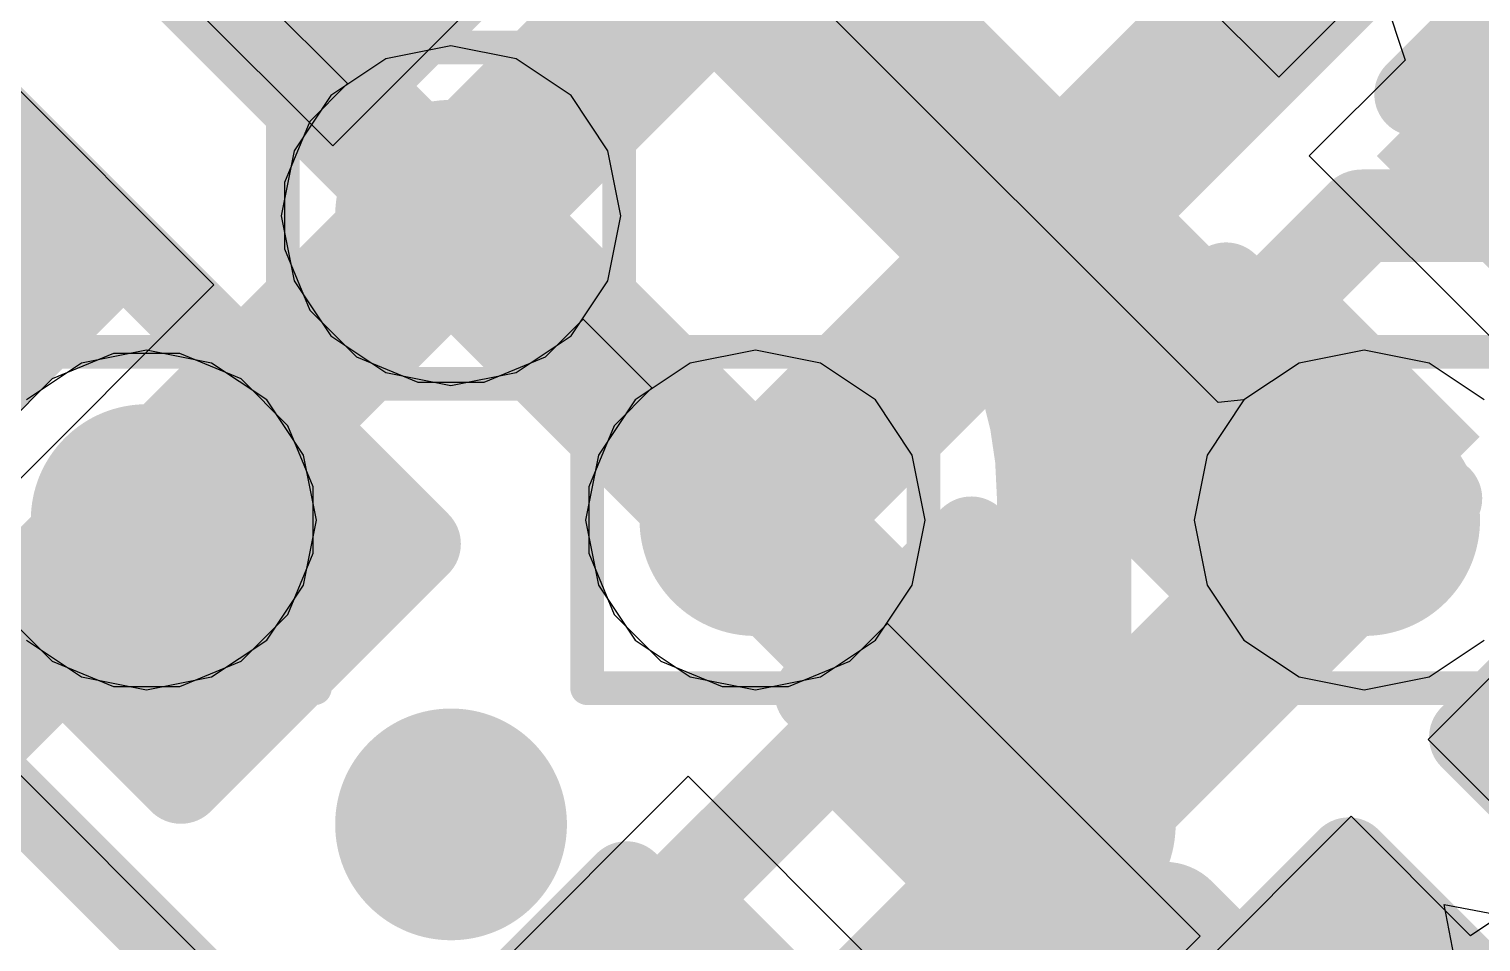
# Model space of a CAD drawing. Header units: inches. Extents: x -6 to 284, y -12 to 154.
# Drawn here: x 48.715 to 50.907, y 8.098 to 9.477 of the extents above; entities that cross this region are included whole.
import ezdxf

# ---------------------------------------------------------------- set-up
doc = ezdxf.new("R2010")
doc.units = ezdxf.units.IN
for name, color, linetype in [('Bottom Layer', 5, 'Continuous'), ('Bottom Overlay', 54, 'Continuous'), ('Bottom Paste', 16, 'Continuous'), ('Bottom Solder', 6, 'Continuous'), ('Drill Drawing', 1, 'Continuous'), ('GND-1', 16, 'Continuous'), ('GND-2', 90, 'Continuous'), ('GND-3', 216, 'Continuous'), ('GND-4', 54, 'Continuous'), ('PWR-1', 156, 'Continuous'), ('PWR-2', 130, 'Continuous'), ('Signal L1', 76, 'Continuous'), ('Signal L2', 6, 'Continuous'), ('Top Layer', 1, 'Continuous'), ('Top Paste', 8, 'Continuous'), ('Top Solder', 216, 'Continuous'), ('Via Holes', 16, 'Continuous')]:
    doc.layers.add(name, color=color, linetype=linetype)

# ---------------------------------------------------------------- blocks, each defined once
blk = doc.blocks.new('BGA_565_15_5_14_4__132')
at = {"layer": 'Top Layer'}
h = blk.add_hatch(color=1, dxfattribs=at)
edge = h.paths.add_edge_path()
edge.add_arc((2.275, -2.925), 0.125, 0, 360)
h = blk.add_hatch(color=1, dxfattribs=at)
edge = h.paths.add_edge_path()
edge.add_arc((2.925, -2.925), 0.125, 0, 360)
h = blk.add_hatch(color=1, dxfattribs=at)
edge = h.paths.add_edge_path()
edge.add_arc((2.275, -3.575), 0.125, 0, 360)
h = blk.add_hatch(color=1, dxfattribs=at)
edge = h.paths.add_edge_path()
edge.add_arc((2.925, -3.575), 0.125, 0, 360)
h = blk.add_hatch(color=1, dxfattribs=at)
edge = h.paths.add_edge_path()
edge.add_arc((3.575, -3.575), 0.125, 0, 360)
h = blk.add_hatch(color=1, dxfattribs=at)
edge = h.paths.add_edge_path()
edge.add_arc((2.925, -4.225), 0.125, 0, 360)
h = blk.add_hatch(color=1, dxfattribs=at)
edge = h.paths.add_edge_path()
edge.add_arc((3.575, -4.225), 0.125, 0, 360)
at = {"layer": 'Top Paste'}
h = blk.add_hatch(color=8, dxfattribs=at)
edge = h.paths.add_edge_path()
edge.add_arc((2.275, -2.925), 0.125, 0, 360)
h = blk.add_hatch(color=8, dxfattribs=at)
edge = h.paths.add_edge_path()
edge.add_arc((2.925, -2.925), 0.125, 0, 360)
h = blk.add_hatch(color=8, dxfattribs=at)
edge = h.paths.add_edge_path()
edge.add_arc((2.275, -3.575), 0.125, 0, 360)
h = blk.add_hatch(color=8, dxfattribs=at)
edge = h.paths.add_edge_path()
edge.add_arc((2.925, -3.575), 0.125, 0, 360)
h = blk.add_hatch(color=8, dxfattribs=at)
edge = h.paths.add_edge_path()
edge.add_arc((3.575, -3.575), 0.125, 0, 360)
h = blk.add_hatch(color=8, dxfattribs=at)
edge = h.paths.add_edge_path()
edge.add_arc((2.925, -4.225), 0.125, 0, 360)
h = blk.add_hatch(color=8, dxfattribs=at)
edge = h.paths.add_edge_path()
edge.add_arc((3.575, -4.225), 0.125, 0, 360)
at = {"layer": 'Top Solder'}
h = blk.add_hatch(color=216, dxfattribs=at)
edge = h.paths.add_edge_path()
edge.add_arc((2.275, -2.925), 0.175, 0, 360)
h = blk.add_hatch(color=216, dxfattribs=at)
edge = h.paths.add_edge_path()
edge.add_arc((2.925, -2.925), 0.175, 0, 360)
h = blk.add_hatch(color=216, dxfattribs=at)
edge = h.paths.add_edge_path()
edge.add_arc((2.275, -3.575), 0.175, 0, 360)
h = blk.add_hatch(color=216, dxfattribs=at)
edge = h.paths.add_edge_path()
edge.add_arc((2.925, -3.575), 0.175, 0, 360)
h = blk.add_hatch(color=216, dxfattribs=at)
edge = h.paths.add_edge_path()
edge.add_arc((3.575, -3.575), 0.175, 0, 360)
h = blk.add_hatch(color=216, dxfattribs=at)
edge = h.paths.add_edge_path()
edge.add_arc((2.925, -4.225), 0.175, 0, 360)
h = blk.add_hatch(color=216, dxfattribs=at)
edge = h.paths.add_edge_path()
edge.add_arc((3.575, -4.225), 0.175, 0, 360)
blk = doc.blocks.new('R___0201_B_179')
at = {"layer": 'Bottom Layer'}
for points in [[(-0.41, 0.185), (-0.14, 0.185), (-0.14, -0.185), (-0.41, -0.185)], [(0.14, 0.185), (0.41, 0.185), (0.41, -0.185), (0.14, -0.185)]]:
    blk.add_hatch(color=5, dxfattribs=at).paths.add_polyline_path(points)
at = {"layer": 'Bottom Paste'}
for points in [[(-0.41, 0.185), (-0.14, 0.185), (-0.14, -0.185), (-0.41, -0.185)], [(0.14, 0.185), (0.41, 0.185), (0.41, -0.185), (0.14, -0.185)]]:
    blk.add_hatch(color=16, dxfattribs=at).paths.add_polyline_path(points)
at = {"layer": 'Bottom Solder'}
for points in [[(-0.465, 0.24), (-0.085, 0.24), (-0.085, -0.24), (-0.465, -0.24)], [(0.085, 0.24), (0.465, 0.24), (0.465, -0.24), (0.085, -0.24)]]:
    blk.add_hatch(color=6, dxfattribs=at).paths.add_polyline_path(points)
at = {"layer": 'Bottom Overlay'}
for points in [[(-0.4826, -0.254, 0.127, 0.127, 0), (-0.4826, 0.254, 0.127, 0.127, 0)], [(-0.4826, 0.254, 0.127, 0.127, 0), (0.4826, 0.254, 0.127, 0.127, 0)], [(0.4826, -0.254, 0.127, 0.127, 0), (0.4826, 0.254, 0.127, 0.127, 0)], [(-0.4826, -0.254, 0.127, 0.127, 0), (0.4826, -0.254, 0.127, 0.127, 0)]]:
    blk.add_lwpolyline(points, format="xyseb", dxfattribs=at)
for points in [[(-0.5143, 0.254, 0.0635, 0.0635, 1), (-0.4508, 0.254, 0.0635, 0.0635, 1)], [(-0.5143, 0.254, 0.0635, 0.0635, 1), (-0.4508, 0.254, 0.0635, 0.0635, 1)], [(0.4508, 0.254, 0.0635, 0.0635, 1), (0.5143, 0.254, 0.0635, 0.0635, 1)], [(0.4508, 0.254, 0.0635, 0.0635, 1), (0.5143, 0.254, 0.0635, 0.0635, 1)], [(-0.5143, -0.254, 0.0635, 0.0635, 1), (-0.4508, -0.254, 0.0635, 0.0635, 1)], [(-0.5143, -0.254, 0.0635, 0.0635, 1), (-0.4508, -0.254, 0.0635, 0.0635, 1)], [(0.4508, -0.254, 0.0635, 0.0635, 1), (0.5143, -0.254, 0.0635, 0.0635, 1)], [(0.4508, -0.254, 0.0635, 0.0635, 1), (0.5143, -0.254, 0.0635, 0.0635, 1)]]:
    blk.add_lwpolyline(points, format="xyseb", close=True, dxfattribs=at)
blk = doc.blocks.new('CAP_0201_B_341')
at = {"layer": 'Bottom Layer'}
for points in [[(-0.45, 0.15), (-0.15, 0.15), (-0.15, -0.15), (-0.45, -0.15)], [(0.15, 0.15), (0.45, 0.15), (0.45, -0.15), (0.15, -0.15)]]:
    blk.add_hatch(color=5, dxfattribs=at).paths.add_polyline_path(points)
at = {"layer": 'Bottom Paste'}
for points in [[(-0.45, 0.15), (-0.15, 0.15), (-0.15, -0.15), (-0.45, -0.15)], [(0.15, 0.15), (0.45, 0.15), (0.45, -0.15), (0.15, -0.15)]]:
    blk.add_hatch(color=16, dxfattribs=at).paths.add_polyline_path(points)
at = {"layer": 'Bottom Solder'}
for points in [[(-0.505, 0.205), (-0.095, 0.205), (-0.095, -0.205), (-0.505, -0.205)], [(0.095, 0.205), (0.505, 0.205), (0.505, -0.205), (0.095, -0.205)]]:
    blk.add_hatch(color=6, dxfattribs=at).paths.add_polyline_path(points)
at = {"layer": 'Bottom Overlay'}
for points in [[(-0.2032, 0.2286, 0.127, 0.127, 0), (-0.5334, 0.2286, 0.127, 0.127, 0)], [(-0.5334, 0.2286, 0.127, 0.127, 0), (-0.5334, -0.2286, 0.127, 0.127, 0)], [(0.5334, 0.2286, 0.127, 0.127, 0), (0.2032, 0.2286, 0.127, 0.127, 0)], [(0.5334, 0.2286, 0.127, 0.127, 0), (0.5334, -0.2286, 0.127, 0.127, 0)], [(-0.2032, -0.2286, 0.127, 0.127, 0), (-0.5334, -0.2286, 0.127, 0.127, 0)], [(0.5334, -0.2286, 0.127, 0.127, 0), (0.2032, -0.2286, 0.127, 0.127, 0)]]:
    blk.add_lwpolyline(points, format="xyseb", dxfattribs=at)
for points in [[(-0.5651, 0.2286, 0.0635, 0.0635, 1), (-0.5016, 0.2286, 0.0635, 0.0635, 1)], [(-0.5651, 0.2286, 0.0635, 0.0635, 1), (-0.5016, 0.2286, 0.0635, 0.0635, 1)], [(-0.2349, 0.2286, 0.0635, 0.0635, 1), (-0.1714, 0.2286, 0.0635, 0.0635, 1)], [(0.1714, 0.2286, 0.0635, 0.0635, 1), (0.2349, 0.2286, 0.0635, 0.0635, 1)], [(0.5016, 0.2286, 0.0635, 0.0635, 1), (0.5651, 0.2286, 0.0635, 0.0635, 1)], [(0.5016, 0.2286, 0.0635, 0.0635, 1), (0.5651, 0.2286, 0.0635, 0.0635, 1)], [(-0.5651, -0.2286, 0.0635, 0.0635, 1), (-0.5016, -0.2286, 0.0635, 0.0635, 1)], [(-0.5651, -0.2286, 0.0635, 0.0635, 1), (-0.5016, -0.2286, 0.0635, 0.0635, 1)], [(-0.2349, -0.2286, 0.0635, 0.0635, 1), (-0.1714, -0.2286, 0.0635, 0.0635, 1)], [(0.1714, -0.2286, 0.0635, 0.0635, 1), (0.2349, -0.2286, 0.0635, 0.0635, 1)], [(0.5016, -0.2286, 0.0635, 0.0635, 1), (0.5651, -0.2286, 0.0635, 0.0635, 1)], [(0.5016, -0.2286, 0.0635, 0.0635, 1), (0.5651, -0.2286, 0.0635, 0.0635, 1)]]:
    blk.add_lwpolyline(points, format="xyseb", close=True, dxfattribs=at)
blk = doc.blocks.new('CAP_0201_B_351')
at = {"layer": 'Bottom Layer'}
for points in [[(-0.45, 0.15), (-0.15, 0.15), (-0.15, -0.15), (-0.45, -0.15)], [(0.15, 0.15), (0.45, 0.15), (0.45, -0.15), (0.15, -0.15)]]:
    blk.add_hatch(color=5, dxfattribs=at).paths.add_polyline_path(points)
at = {"layer": 'Bottom Paste'}
for points in [[(-0.45, 0.15), (-0.15, 0.15), (-0.15, -0.15), (-0.45, -0.15)], [(0.15, 0.15), (0.45, 0.15), (0.45, -0.15), (0.15, -0.15)]]:
    blk.add_hatch(color=16, dxfattribs=at).paths.add_polyline_path(points)
at = {"layer": 'Bottom Solder'}
for points in [[(-0.505, 0.205), (-0.095, 0.205), (-0.095, -0.205), (-0.505, -0.205)], [(0.095, 0.205), (0.505, 0.205), (0.505, -0.205), (0.095, -0.205)]]:
    blk.add_hatch(color=6, dxfattribs=at).paths.add_polyline_path(points)
at = {"layer": 'Bottom Overlay'}
for points in [[(-0.5334, 0.2286, 0.127, 0.127, 0), (-0.2032, 0.2286, 0.127, 0.127, 0)], [(-0.5334, 0.2286, 0.127, 0.127, 0), (-0.5334, -0.2286, 0.127, 0.127, 0)], [(0.2032, 0.2286, 0.127, 0.127, 0), (0.5334, 0.2286, 0.127, 0.127, 0)], [(0.5334, 0.2286, 0.127, 0.127, 0), (0.5334, -0.2286, 0.127, 0.127, 0)], [(-0.5334, -0.2286, 0.127, 0.127, 0), (-0.2032, -0.2286, 0.127, 0.127, 0)], [(0.2032, -0.2286, 0.127, 0.127, 0), (0.5334, -0.2286, 0.127, 0.127, 0)]]:
    blk.add_lwpolyline(points, format="xyseb", dxfattribs=at)
for points in [[(-0.5651, 0.2286, 0.0635, 0.0635, 1), (-0.5016, 0.2286, 0.0635, 0.0635, 1)], [(-0.5651, 0.2286, 0.0635, 0.0635, 1), (-0.5016, 0.2286, 0.0635, 0.0635, 1)], [(-0.2349, 0.2286, 0.0635, 0.0635, 1), (-0.1714, 0.2286, 0.0635, 0.0635, 1)], [(0.1714, 0.2286, 0.0635, 0.0635, 1), (0.2349, 0.2286, 0.0635, 0.0635, 1)], [(0.5016, 0.2286, 0.0635, 0.0635, 1), (0.5651, 0.2286, 0.0635, 0.0635, 1)], [(0.5016, 0.2286, 0.0635, 0.0635, 1), (0.5651, 0.2286, 0.0635, 0.0635, 1)], [(-0.5651, -0.2286, 0.0635, 0.0635, 1), (-0.5016, -0.2286, 0.0635, 0.0635, 1)], [(-0.5651, -0.2286, 0.0635, 0.0635, 1), (-0.5016, -0.2286, 0.0635, 0.0635, 1)], [(-0.2349, -0.2286, 0.0635, 0.0635, 1), (-0.1714, -0.2286, 0.0635, 0.0635, 1)], [(0.1714, -0.2286, 0.0635, 0.0635, 1), (0.2349, -0.2286, 0.0635, 0.0635, 1)], [(0.5016, -0.2286, 0.0635, 0.0635, 1), (0.5651, -0.2286, 0.0635, 0.0635, 1)], [(0.5016, -0.2286, 0.0635, 0.0635, 1), (0.5651, -0.2286, 0.0635, 0.0635, 1)]]:
    blk.add_lwpolyline(points, format="xyseb", close=True, dxfattribs=at)
blk = doc.blocks.new('CAP_0201_B_360')
at = {"layer": 'Bottom Layer'}
for points in [[(-0.45, 0.15), (-0.15, 0.15), (-0.15, -0.15), (-0.45, -0.15)], [(0.15, 0.15), (0.45, 0.15), (0.45, -0.15), (0.15, -0.15)]]:
    blk.add_hatch(color=5, dxfattribs=at).paths.add_polyline_path(points)
at = {"layer": 'Bottom Paste'}
for points in [[(-0.45, 0.15), (-0.15, 0.15), (-0.15, -0.15), (-0.45, -0.15)], [(0.15, 0.15), (0.45, 0.15), (0.45, -0.15), (0.15, -0.15)]]:
    blk.add_hatch(color=16, dxfattribs=at).paths.add_polyline_path(points)
at = {"layer": 'Bottom Solder'}
for points in [[(-0.505, 0.205), (-0.095, 0.205), (-0.095, -0.205), (-0.505, -0.205)], [(0.095, 0.205), (0.505, 0.205), (0.505, -0.205), (0.095, -0.205)]]:
    blk.add_hatch(color=6, dxfattribs=at).paths.add_polyline_path(points)
at = {"layer": 'Bottom Overlay'}
for points in [[(-0.5334, 0.2286, 0.127, 0.127, 0), (-0.2032, 0.2286, 0.127, 0.127, 0)], [(-0.5334, -0.2286, 0.127, 0.127, 0), (-0.5334, 0.2286, 0.127, 0.127, 0)], [(0.2032, 0.2286, 0.127, 0.127, 0), (0.5334, 0.2286, 0.127, 0.127, 0)], [(0.5334, -0.2286, 0.127, 0.127, 0), (0.5334, 0.2286, 0.127, 0.127, 0)], [(-0.5334, -0.2286, 0.127, 0.127, 0), (-0.2032, -0.2286, 0.127, 0.127, 0)], [(0.2032, -0.2286, 0.127, 0.127, 0), (0.5334, -0.2286, 0.127, 0.127, 0)]]:
    blk.add_lwpolyline(points, format="xyseb", dxfattribs=at)
for points in [[(-0.5651, 0.2286, 0.0635, 0.0635, 1), (-0.5016, 0.2286, 0.0635, 0.0635, 1)], [(-0.5651, 0.2286, 0.0635, 0.0635, 1), (-0.5016, 0.2286, 0.0635, 0.0635, 1)], [(-0.2349, 0.2286, 0.0635, 0.0635, 1), (-0.1714, 0.2286, 0.0635, 0.0635, 1)], [(0.1714, 0.2286, 0.0635, 0.0635, 1), (0.2349, 0.2286, 0.0635, 0.0635, 1)], [(0.5016, 0.2286, 0.0635, 0.0635, 1), (0.5651, 0.2286, 0.0635, 0.0635, 1)], [(0.5016, 0.2286, 0.0635, 0.0635, 1), (0.5651, 0.2286, 0.0635, 0.0635, 1)], [(-0.5651, -0.2286, 0.0635, 0.0635, 1), (-0.5016, -0.2286, 0.0635, 0.0635, 1)], [(-0.5651, -0.2286, 0.0635, 0.0635, 1), (-0.5016, -0.2286, 0.0635, 0.0635, 1)], [(-0.2349, -0.2286, 0.0635, 0.0635, 1), (-0.1714, -0.2286, 0.0635, 0.0635, 1)], [(0.1714, -0.2286, 0.0635, 0.0635, 1), (0.2349, -0.2286, 0.0635, 0.0635, 1)], [(0.5016, -0.2286, 0.0635, 0.0635, 1), (0.5651, -0.2286, 0.0635, 0.0635, 1)], [(0.5016, -0.2286, 0.0635, 0.0635, 1), (0.5651, -0.2286, 0.0635, 0.0635, 1)]]:
    blk.add_lwpolyline(points, format="xyseb", close=True, dxfattribs=at)
blk = doc.blocks.new('CAP_0201_B_386')
at = {"layer": 'Bottom Layer'}
for points in [[(-0.45, 0.15), (-0.15, 0.15), (-0.15, -0.15), (-0.45, -0.15)], [(0.15, 0.15), (0.45, 0.15), (0.45, -0.15), (0.15, -0.15)]]:
    blk.add_hatch(color=5, dxfattribs=at).paths.add_polyline_path(points)
at = {"layer": 'Bottom Paste'}
for points in [[(-0.45, 0.15), (-0.15, 0.15), (-0.15, -0.15), (-0.45, -0.15)], [(0.15, 0.15), (0.45, 0.15), (0.45, -0.15), (0.15, -0.15)]]:
    blk.add_hatch(color=16, dxfattribs=at).paths.add_polyline_path(points)
at = {"layer": 'Bottom Solder'}
for points in [[(-0.505, 0.205), (-0.095, 0.205), (-0.095, -0.205), (-0.505, -0.205)], [(0.095, 0.205), (0.505, 0.205), (0.505, -0.205), (0.095, -0.205)]]:
    blk.add_hatch(color=6, dxfattribs=at).paths.add_polyline_path(points)
at = {"layer": 'Bottom Overlay'}
for points in [[(-0.2032, 0.2286, 0.127, 0.127, 0), (-0.5334, 0.2286, 0.127, 0.127, 0)], [(-0.5334, 0.2286, 0.127, 0.127, 0), (-0.5334, -0.2286, 0.127, 0.127, 0)], [(0.5334, 0.2286, 0.127, 0.127, 0), (0.2032, 0.2286, 0.127, 0.127, 0)], [(0.5334, 0.2286, 0.127, 0.127, 0), (0.5334, -0.2286, 0.127, 0.127, 0)], [(-0.2032, -0.2286, 0.127, 0.127, 0), (-0.5334, -0.2286, 0.127, 0.127, 0)], [(0.5334, -0.2286, 0.127, 0.127, 0), (0.2032, -0.2286, 0.127, 0.127, 0)]]:
    blk.add_lwpolyline(points, format="xyseb", dxfattribs=at)
for points in [[(-0.5651, 0.2286, 0.0635, 0.0635, 1), (-0.5016, 0.2286, 0.0635, 0.0635, 1)], [(-0.5651, 0.2286, 0.0635, 0.0635, 1), (-0.5016, 0.2286, 0.0635, 0.0635, 1)], [(-0.2349, 0.2286, 0.0635, 0.0635, 1), (-0.1714, 0.2286, 0.0635, 0.0635, 1)], [(0.1714, 0.2286, 0.0635, 0.0635, 1), (0.2349, 0.2286, 0.0635, 0.0635, 1)], [(0.5016, 0.2286, 0.0635, 0.0635, 1), (0.5651, 0.2286, 0.0635, 0.0635, 1)], [(0.5016, 0.2286, 0.0635, 0.0635, 1), (0.5651, 0.2286, 0.0635, 0.0635, 1)], [(-0.5651, -0.2286, 0.0635, 0.0635, 1), (-0.5016, -0.2286, 0.0635, 0.0635, 1)], [(-0.5651, -0.2286, 0.0635, 0.0635, 1), (-0.5016, -0.2286, 0.0635, 0.0635, 1)], [(-0.2349, -0.2286, 0.0635, 0.0635, 1), (-0.1714, -0.2286, 0.0635, 0.0635, 1)], [(0.1714, -0.2286, 0.0635, 0.0635, 1), (0.2349, -0.2286, 0.0635, 0.0635, 1)], [(0.5016, -0.2286, 0.0635, 0.0635, 1), (0.5651, -0.2286, 0.0635, 0.0635, 1)], [(0.5016, -0.2286, 0.0635, 0.0635, 1), (0.5651, -0.2286, 0.0635, 0.0635, 1)]]:
    blk.add_lwpolyline(points, format="xyseb", close=True, dxfattribs=at)
blk = doc.blocks.new('C___0402_B_390')
at = {"layer": 'Bottom Solder'}
blk.add_hatch(color=6, dxfattribs=at).paths.add_polyline_path([(-0.1813, 0.3775), (-0.1813, -0.3775), (-0.7585, -0.3775), (-0.7585, 0.3775)])
at = {"layer": 'Bottom Overlay'}
for points in [[(-0.7874, 0.4064, 0.127, 0.127, 0), (-0.7874, -0.4064, 0.127, 0.127, 0)], [(-0.2794, 0.4064, 0.127, 0.127, 0), (-0.7874, 0.4064, 0.127, 0.127, 0)]]:
    blk.add_lwpolyline(points, format="xyseb", dxfattribs=at)
blk.add_lwpolyline([(-0.8191, 0.4064, 0.0635, 0.0635, 1), (-0.7556, 0.4064, 0.0635, 0.0635, 1)], format="xyseb", close=True, dxfattribs=at)
blk.add_lwpolyline([(-0.8191, 0.4064, 0.0635, 0.0635, 1), (-0.7556, 0.4064, 0.0635, 0.0635, 1)], format="xyseb", close=True, dxfattribs=at)
blk = doc.blocks.new('CAP_0201_B_391')
at = {"layer": 'Bottom Layer'}
for points in [[(-0.45, 0.15), (-0.15, 0.15), (-0.15, -0.15), (-0.45, -0.15)], [(0.15, 0.15), (0.45, 0.15), (0.45, -0.15), (0.15, -0.15)]]:
    blk.add_hatch(color=5, dxfattribs=at).paths.add_polyline_path(points)
at = {"layer": 'Bottom Paste'}
for points in [[(-0.45, 0.15), (-0.15, 0.15), (-0.15, -0.15), (-0.45, -0.15)], [(0.15, 0.15), (0.45, 0.15), (0.45, -0.15), (0.15, -0.15)]]:
    blk.add_hatch(color=16, dxfattribs=at).paths.add_polyline_path(points)
at = {"layer": 'Bottom Solder'}
for points in [[(-0.505, 0.205), (-0.095, 0.205), (-0.095, -0.205), (-0.505, -0.205)], [(0.095, 0.205), (0.505, 0.205), (0.505, -0.205), (0.095, -0.205)]]:
    blk.add_hatch(color=6, dxfattribs=at).paths.add_polyline_path(points)
at = {"layer": 'Bottom Overlay'}
for points in [[(-0.2032, 0.2286, 0.127, 0.127, 0), (-0.5334, 0.2286, 0.127, 0.127, 0)], [(-0.5334, -0.2286, 0.127, 0.127, 0), (-0.5334, 0.2286, 0.127, 0.127, 0)], [(0.5334, 0.2286, 0.127, 0.127, 0), (0.2032, 0.2286, 0.127, 0.127, 0)], [(0.5334, -0.2286, 0.127, 0.127, 0), (0.5334, 0.2286, 0.127, 0.127, 0)], [(-0.2032, -0.2286, 0.127, 0.127, 0), (-0.5334, -0.2286, 0.127, 0.127, 0)], [(0.5334, -0.2286, 0.127, 0.127, 0), (0.2032, -0.2286, 0.127, 0.127, 0)]]:
    blk.add_lwpolyline(points, format="xyseb", dxfattribs=at)
for points in [[(-0.5651, 0.2286, 0.0635, 0.0635, 1), (-0.5016, 0.2286, 0.0635, 0.0635, 1)], [(-0.5651, 0.2286, 0.0635, 0.0635, 1), (-0.5016, 0.2286, 0.0635, 0.0635, 1)], [(-0.2349, 0.2286, 0.0635, 0.0635, 1), (-0.1714, 0.2286, 0.0635, 0.0635, 1)], [(0.1714, 0.2286, 0.0635, 0.0635, 1), (0.2349, 0.2286, 0.0635, 0.0635, 1)], [(0.5016, 0.2286, 0.0635, 0.0635, 1), (0.5651, 0.2286, 0.0635, 0.0635, 1)], [(0.5016, 0.2286, 0.0635, 0.0635, 1), (0.5651, 0.2286, 0.0635, 0.0635, 1)], [(-0.5651, -0.2286, 0.0635, 0.0635, 1), (-0.5016, -0.2286, 0.0635, 0.0635, 1)], [(-0.5651, -0.2286, 0.0635, 0.0635, 1), (-0.5016, -0.2286, 0.0635, 0.0635, 1)], [(-0.2349, -0.2286, 0.0635, 0.0635, 1), (-0.1714, -0.2286, 0.0635, 0.0635, 1)], [(0.1714, -0.2286, 0.0635, 0.0635, 1), (0.2349, -0.2286, 0.0635, 0.0635, 1)], [(0.5016, -0.2286, 0.0635, 0.0635, 1), (0.5651, -0.2286, 0.0635, 0.0635, 1)], [(0.5016, -0.2286, 0.0635, 0.0635, 1), (0.5651, -0.2286, 0.0635, 0.0635, 1)]]:
    blk.add_lwpolyline(points, format="xyseb", close=True, dxfattribs=at)

msp = doc.modelspace()

# ---------------------------------------------------------------- hatches: boundary and pattern name
at = {"layer": 'Bottom Layer'}
h = msp.add_hatch(color=5, dxfattribs=at)
edge = h.paths.add_edge_path()
edge.add_arc((49.352, 9.1952), 0.15, 0, 360)
h = msp.add_hatch(color=5, dxfattribs=at)
edge = h.paths.add_edge_path()
edge.add_arc((48.8924, 8.7356), 0.15, 0, 360)
h = msp.add_hatch(color=5, dxfattribs=at)
edge = h.paths.add_edge_path()
edge.add_arc((49.8116, 8.7356), 0.15, 0, 360)
h = msp.add_hatch(color=5, dxfattribs=at)
edge = h.paths.add_edge_path()
edge.add_arc((50.7309, 8.7356), 0.15, 0, 360)
at = {"layer": 'GND-1'}
h = msp.add_hatch(color=16, dxfattribs=at)
edge = h.paths.add_edge_path()
edge.add_arc((49.352, 9.1952), 0.15, 0, 360)
h = msp.add_hatch(color=16, dxfattribs=at)
edge = h.paths.add_edge_path()
edge.add_arc((48.8924, 8.7356), 0.15, 0, 360)
h = msp.add_hatch(color=16, dxfattribs=at)
edge = h.paths.add_edge_path()
edge.add_arc((49.8116, 8.7356), 0.15, 0, 360)
h = msp.add_hatch(color=16, dxfattribs=at)
edge = h.paths.add_edge_path()
edge.add_arc((50.7309, 8.7356), 0.15, 0, 360)
at = {"layer": 'GND-2'}
h = msp.add_hatch(color=90, dxfattribs=at)
edge = h.paths.add_edge_path()
edge.add_arc((49.352, 9.1952), 0.15, 0, 360)
h = msp.add_hatch(color=90, dxfattribs=at)
edge = h.paths.add_edge_path()
edge.add_arc((48.8924, 8.7356), 0.15, 0, 360)
h = msp.add_hatch(color=90, dxfattribs=at)
edge = h.paths.add_edge_path()
edge.add_arc((49.8116, 8.7356), 0.15, 0, 360)
h = msp.add_hatch(color=90, dxfattribs=at)
edge = h.paths.add_edge_path()
edge.add_arc((50.7309, 8.7356), 0.15, 0, 360)
at = {"layer": 'GND-3'}
h = msp.add_hatch(color=216, dxfattribs=at)
edge = h.paths.add_edge_path()
edge.add_arc((49.352, 9.1952), 0.15, 0, 360)
h = msp.add_hatch(color=216, dxfattribs=at)
edge = h.paths.add_edge_path()
edge.add_arc((48.8924, 8.7356), 0.15, 0, 360)
h = msp.add_hatch(color=216, dxfattribs=at)
edge = h.paths.add_edge_path()
edge.add_arc((49.8116, 8.7356), 0.15, 0, 360)
h = msp.add_hatch(color=216, dxfattribs=at)
edge = h.paths.add_edge_path()
edge.add_arc((50.7309, 8.7356), 0.15, 0, 360)
at = {"layer": 'GND-4'}
h = msp.add_hatch(color=54, dxfattribs=at)
edge = h.paths.add_edge_path()
edge.add_arc((49.352, 9.1952), 0.15, 0, 360)
h = msp.add_hatch(color=54, dxfattribs=at)
edge = h.paths.add_edge_path()
edge.add_arc((48.8924, 8.7356), 0.15, 0, 360)
h = msp.add_hatch(color=54, dxfattribs=at)
edge = h.paths.add_edge_path()
edge.add_arc((49.8116, 8.7356), 0.15, 0, 360)
h = msp.add_hatch(color=54, dxfattribs=at)
edge = h.paths.add_edge_path()
edge.add_arc((50.7309, 8.7356), 0.15, 0, 360)
at = {"layer": 'PWR-1'}
h = msp.add_hatch(color=156, dxfattribs=at)
edge = h.paths.add_edge_path()
edge.add_arc((49.352, 9.1952), 0.15, 0, 360)
h = msp.add_hatch(color=156, dxfattribs=at)
edge = h.paths.add_edge_path()
edge.add_arc((48.8924, 8.7356), 0.15, 0, 360)
h = msp.add_hatch(color=156, dxfattribs=at)
edge = h.paths.add_edge_path()
edge.add_arc((49.8116, 8.7356), 0.15, 0, 360)
h = msp.add_hatch(color=156, dxfattribs=at)
edge = h.paths.add_edge_path()
edge.add_arc((50.7309, 8.7356), 0.15, 0, 360)
at = {"layer": 'PWR-2'}
h = msp.add_hatch(color=130, dxfattribs=at)
edge = h.paths.add_edge_path()
edge.add_arc((49.352, 9.1952), 0.15, 0, 360)
h = msp.add_hatch(color=130, dxfattribs=at)
edge = h.paths.add_edge_path()
edge.add_arc((48.8924, 8.7356), 0.15, 0, 360)
h = msp.add_hatch(color=130, dxfattribs=at)
edge = h.paths.add_edge_path()
edge.add_arc((49.8116, 8.7356), 0.15, 0, 360)
h = msp.add_hatch(color=130, dxfattribs=at)
edge = h.paths.add_edge_path()
edge.add_arc((50.7309, 8.7356), 0.15, 0, 360)
at = {"layer": 'Signal L1'}
h = msp.add_hatch(color=76, dxfattribs=at)
edge = h.paths.add_edge_path()
edge.add_arc((49.352, 9.1952), 0.15, 0, 360)
h = msp.add_hatch(color=76, dxfattribs=at)
edge = h.paths.add_edge_path()
edge.add_arc((48.8924, 8.7356), 0.15, 0, 360)
h = msp.add_hatch(color=76, dxfattribs=at)
edge = h.paths.add_edge_path()
edge.add_arc((49.8116, 8.7356), 0.15, 0, 360)
h = msp.add_hatch(color=76, dxfattribs=at)
edge = h.paths.add_edge_path()
edge.add_arc((50.7309, 8.7356), 0.15, 0, 360)
at = {"layer": 'Signal L2'}
h = msp.add_hatch(color=6, dxfattribs=at)
edge = h.paths.add_edge_path()
edge.add_arc((49.352, 9.1952), 0.15, 0, 360)
h = msp.add_hatch(color=6, dxfattribs=at)
edge = h.paths.add_edge_path()
edge.add_arc((48.8924, 8.7356), 0.15, 0, 360)
h = msp.add_hatch(color=6, dxfattribs=at)
edge = h.paths.add_edge_path()
edge.add_arc((49.8116, 8.7356), 0.15, 0, 360)
h = msp.add_hatch(color=6, dxfattribs=at)
edge = h.paths.add_edge_path()
edge.add_arc((50.7309, 8.7356), 0.15, 0, 360)
at = {"layer": 'Top Layer'}
h = msp.add_hatch(color=1, dxfattribs=at)
edge = h.paths.add_edge_path()
edge.add_arc((49.352, 9.1952), 0.15, 0, 360)
h = msp.add_hatch(color=1, dxfattribs=at)
edge = h.paths.add_edge_path()
edge.add_arc((48.8924, 8.7356), 0.15, 0, 360)
h = msp.add_hatch(color=1, dxfattribs=at)
edge = h.paths.add_edge_path()
edge.add_arc((49.8116, 8.7356), 0.15, 0, 360)
h = msp.add_hatch(color=1, dxfattribs=at)
edge = h.paths.add_edge_path()
edge.add_arc((50.7309, 8.7356), 0.15, 0, 360)
at = {"layer": 'Via Holes'}
h = msp.add_hatch(color=7, dxfattribs=at)
edge = h.paths.add_edge_path()
edge.add_arc((49.352, 9.1952), 0.075, 0, 360)
h = msp.add_hatch(color=7, dxfattribs=at)
edge = h.paths.add_edge_path()
edge.add_arc((48.8924, 8.7356), 0.075, 0, 360)
h = msp.add_hatch(color=7, dxfattribs=at)
edge = h.paths.add_edge_path()
edge.add_arc((49.8116, 8.7356), 0.075, 0, 360)
h = msp.add_hatch(color=7, dxfattribs=at)
edge = h.paths.add_edge_path()
edge.add_arc((50.7309, 8.7356), 0.075, 0, 360)

# ---------------------------------------------------------------- linework, layer by layer
at = {"layer": 'Bottom Layer'}
for p, q in [((49.1734, 9.3008), (49.7039, 9.8313)), ((48.9021, 9.5721), (49.1734, 9.3008)), ((50.4808, 9.5256), (50.6021, 9.4044)), ((50.6021, 9.4044), (50.7274, 9.5298)), ((50.7616, 9.5247), (50.7929, 9.4302)), ((48.994, 9.091), (48.6235, 9.4615)), ((50.7929, 9.4302), (50.6482, 9.2856)), ((50.6482, 9.2856), (51.0399, 8.8938)), ((48.5528, 8.6497), (48.994, 9.091)), ((51.2192, 8.7961), (50.8275, 8.4043)), ((50.8275, 8.4043), (50.9389, 8.2929)), ((49.71, 8.3485), (49.3183, 7.9568)), ((50.1018, 7.9568), (49.71, 8.3485)), ((50.7112, 8.2881), (50.3195, 7.8963)), ((50.8917, 8.1076), (50.7112, 8.2881)), ((50.967, 8.158), (50.8917, 8.1076))]:
    msp.add_line(p, q, dxfattribs=at)
for points in [[(49.8116, 8.7197, 0.2032, 0.2032, 0), (49.8116, 8.7356, 0.2032, 0.2032, 0)], [(49.8116, 8.7197, 0.2032, 0.2032, 0), (50.1343, 8.397, 0.2032, 0.2032, 0)], [(50.1343, 8.381, 0.2032, 0.2032, 0), (50.1343, 8.397, 0.2032, 0.2032, 0)]]:
    msp.add_lwpolyline(points, format="xyseb", dxfattribs=at)
for points in [[(49.7608, 8.7356, 0.1016, 0.1016, 1), (49.8624, 8.7356, 0.1016, 0.1016, 1)], [(49.7608, 8.7197, 0.1016, 0.1016, 1), (49.8624, 8.7197, 0.1016, 0.1016, 1)], [(49.7608, 8.7197, 0.1016, 0.1016, 1), (49.8624, 8.7197, 0.1016, 0.1016, 1)], [(50.0835, 8.397, 0.1016, 0.1016, 1), (50.1851, 8.397, 0.1016, 0.1016, 1)], [(50.0835, 8.397, 0.1016, 0.1016, 1), (50.1851, 8.397, 0.1016, 0.1016, 1)], [(50.0835, 8.381, 0.1016, 0.1016, 1), (50.1851, 8.381, 0.1016, 0.1016, 1)]]:
    msp.add_lwpolyline(points, format="xyseb", close=True, dxfattribs=at)
at = {"layer": 'Drill Drawing'}
for points in [[(49.098, 9.4492, 0.0508, 0.0508, 0), (49.606, 9.4492, 0.0508, 0.0508, 0)], [(49.098, 8.9412, 0.0508, 0.0508, 0), (49.098, 9.4492, 0.0508, 0.0508, 0)], [(49.606, 8.9412, 0.0508, 0.0508, 0), (49.606, 9.4492, 0.0508, 0.0508, 0)], [(48.6384, 8.9896, 0.0508, 0.0508, 0), (49.1464, 8.9896, 0.0508, 0.0508, 0)], [(49.1464, 8.4816, 0.0508, 0.0508, 0), (49.1464, 8.9896, 0.0508, 0.0508, 0)], [(49.5576, 8.9896, 0.0508, 0.0508, 0), (50.0656, 8.9896, 0.0508, 0.0508, 0)], [(49.5576, 8.4816, 0.0508, 0.0508, 0), (49.5576, 8.9896, 0.0508, 0.0508, 0)], [(50.0656, 8.4816, 0.0508, 0.0508, 0), (50.0656, 8.9896, 0.0508, 0.0508, 0)], [(50.4769, 8.9896, 0.0508, 0.0508, 0), (50.9849, 8.9896, 0.0508, 0.0508, 0)], [(50.4769, 8.4816, 0.0508, 0.0508, 0), (50.4769, 8.9896, 0.0508, 0.0508, 0)], [(49.098, 8.9412, 0.0508, 0.0508, 0), (49.606, 8.9412, 0.0508, 0.0508, 0)], [(48.6384, 8.4816, 0.0508, 0.0508, 0), (49.1464, 8.4816, 0.0508, 0.0508, 0)], [(49.5576, 8.4816, 0.0508, 0.0508, 0), (50.0656, 8.4816, 0.0508, 0.0508, 0)], [(50.4769, 8.4816, 0.0508, 0.0508, 0), (50.9849, 8.4816, 0.0508, 0.0508, 0)]]:
    msp.add_lwpolyline(points, format="xyseb", dxfattribs=at)
for points in [[(49.0853, 9.4492, 0.0254, 0.0254, 1), (49.1107, 9.4492, 0.0254, 0.0254, 1)], [(49.0853, 9.4492, 0.0254, 0.0254, 1), (49.1107, 9.4492, 0.0254, 0.0254, 1)], [(49.5933, 9.4492, 0.0254, 0.0254, 1), (49.6187, 9.4492, 0.0254, 0.0254, 1)], [(49.5933, 9.4492, 0.0254, 0.0254, 1), (49.6187, 9.4492, 0.0254, 0.0254, 1)], [(49.1337, 8.9896, 0.0254, 0.0254, 1), (49.1591, 8.9896, 0.0254, 0.0254, 1)], [(49.1337, 8.9896, 0.0254, 0.0254, 1), (49.1591, 8.9896, 0.0254, 0.0254, 1)], [(49.5449, 8.9896, 0.0254, 0.0254, 1), (49.5703, 8.9896, 0.0254, 0.0254, 1)], [(49.5449, 8.9896, 0.0254, 0.0254, 1), (49.5703, 8.9896, 0.0254, 0.0254, 1)], [(50.0529, 8.9896, 0.0254, 0.0254, 1), (50.0783, 8.9896, 0.0254, 0.0254, 1)], [(50.0529, 8.9896, 0.0254, 0.0254, 1), (50.0783, 8.9896, 0.0254, 0.0254, 1)], [(50.4642, 8.9896, 0.0254, 0.0254, 1), (50.4896, 8.9896, 0.0254, 0.0254, 1)], [(50.4642, 8.9896, 0.0254, 0.0254, 1), (50.4896, 8.9896, 0.0254, 0.0254, 1)], [(49.0853, 8.9412, 0.0254, 0.0254, 1), (49.1107, 8.9412, 0.0254, 0.0254, 1)], [(49.0853, 8.9412, 0.0254, 0.0254, 1), (49.1107, 8.9412, 0.0254, 0.0254, 1)], [(49.5933, 8.9412, 0.0254, 0.0254, 1), (49.6187, 8.9412, 0.0254, 0.0254, 1)], [(49.5933, 8.9412, 0.0254, 0.0254, 1), (49.6187, 8.9412, 0.0254, 0.0254, 1)], [(49.1337, 8.4816, 0.0254, 0.0254, 1), (49.1591, 8.4816, 0.0254, 0.0254, 1)], [(49.1337, 8.4816, 0.0254, 0.0254, 1), (49.1591, 8.4816, 0.0254, 0.0254, 1)], [(49.5449, 8.4816, 0.0254, 0.0254, 1), (49.5703, 8.4816, 0.0254, 0.0254, 1)], [(49.5449, 8.4816, 0.0254, 0.0254, 1), (49.5703, 8.4816, 0.0254, 0.0254, 1)], [(50.0529, 8.4816, 0.0254, 0.0254, 1), (50.0783, 8.4816, 0.0254, 0.0254, 1)], [(50.0529, 8.4816, 0.0254, 0.0254, 1), (50.0783, 8.4816, 0.0254, 0.0254, 1)], [(50.4642, 8.4816, 0.0254, 0.0254, 1), (50.4896, 8.4816, 0.0254, 0.0254, 1)], [(50.4642, 8.4816, 0.0254, 0.0254, 1), (50.4896, 8.4816, 0.0254, 0.0254, 1)]]:
    msp.add_lwpolyline(points, format="xyseb", close=True, dxfattribs=at)
at = {"layer": 'PWR-1'}
for p, q in [((49.352, 9.4517), (49.2538, 9.4322)), ((49.4502, 9.4322), (49.352, 9.4517)), ((49.2538, 9.4322), (49.1706, 9.3766)), ((49.5334, 9.3766), (49.4502, 9.4322)), ((49.1706, 9.3766), (49.115, 9.2934)), ((49.589, 9.2934), (49.5334, 9.3766)), ((49.115, 9.2934), (49.0955, 9.1952)), ((49.6085, 9.1952), (49.589, 9.2934)), ((49.0955, 9.1952), (49.115, 9.0971)), ((49.589, 9.0971), (49.6085, 9.1952)), ((49.115, 9.0971), (49.1706, 9.0138)), ((49.5334, 9.0138), (49.589, 9.0971)), ((49.1706, 9.0138), (49.2538, 8.9582)), ((49.4502, 8.9582), (49.5334, 9.0138)), ((48.8924, 8.9921), (48.7942, 8.9726)), ((48.9905, 8.9726), (48.8924, 8.9921)), ((49.8116, 8.9921), (49.7134, 8.9726)), ((49.9098, 8.9726), (49.8116, 8.9921)), ((50.7309, 8.9921), (50.6327, 8.9726)), ((50.829, 8.9726), (50.7309, 8.9921)), ((48.7942, 8.9726), (48.711, 8.917)), ((49.0738, 8.917), (48.9905, 8.9726)), ((49.7134, 8.9726), (49.6302, 8.917)), ((49.993, 8.917), (49.9098, 8.9726)), ((50.6327, 8.9726), (50.5495, 8.917)), ((50.9122, 8.917), (50.829, 8.9726)), ((49.2538, 8.9582), (49.352, 8.9387)), ((49.352, 8.9387), (49.4502, 8.9582)), ((49.1294, 8.8338), (49.0738, 8.917)), ((49.6302, 8.917), (49.5746, 8.8338)), ((50.0486, 8.8338), (49.993, 8.917)), ((50.5495, 8.917), (50.4938, 8.8338)), ((49.1489, 8.7356), (49.1294, 8.8338)), ((49.5746, 8.8338), (49.5551, 8.7356)), ((50.0681, 8.7356), (50.0486, 8.8338)), ((50.4938, 8.8338), (50.4743, 8.7356)), ((49.1294, 8.6374), (49.1489, 8.7356)), ((49.5551, 8.7356), (49.5746, 8.6374)), ((50.0486, 8.6374), (50.0681, 8.7356)), ((50.4743, 8.7356), (50.4938, 8.6374)), ((49.0738, 8.5542), (49.1294, 8.6374)), ((49.5746, 8.6374), (49.6302, 8.5542)), ((49.993, 8.5542), (50.0486, 8.6374)), ((50.4938, 8.6374), (50.5495, 8.5542)), ((48.711, 8.5542), (48.7942, 8.4986)), ((48.9905, 8.4986), (49.0738, 8.5542)), ((49.6302, 8.5542), (49.7134, 8.4986)), ((49.9098, 8.4986), (49.993, 8.5542)), ((50.5495, 8.5542), (50.6327, 8.4986)), ((50.829, 8.4986), (50.9122, 8.5542)), ((48.7942, 8.4986), (48.8924, 8.4791)), ((48.8924, 8.4791), (48.9905, 8.4986)), ((49.7134, 8.4986), (49.8116, 8.4791)), ((49.8116, 8.4791), (49.9098, 8.4986)), ((50.6327, 8.4986), (50.7309, 8.4791)), ((50.7309, 8.4791), (50.829, 8.4986))]:
    msp.add_line(p, q, dxfattribs=at)
at = {"layer": 'PWR-2'}
for p, q in [((44.7634, 13.8272), (49.1958, 9.3948)), ((50.5105, 8.9132), (49.5008, 9.9228)), ((49.1958, 9.3948), (49.1387, 9.3377)), ((49.4726, 7.5791), (47.7317, 9.32)), ((49.1387, 9.3377), (49.1004, 9.2453)), ((49.1004, 9.2453), (49.1004, 9.1452)), ((49.1004, 9.1452), (49.1387, 9.0527)), ((49.1387, 9.0527), (49.2095, 8.9819)), ((49.4945, 8.9819), (49.5516, 9.039)), ((49.5516, 9.039), (49.6554, 8.9352)), ((50.7309, 8.9921), (50.6327, 8.9726)), ((50.829, 8.9726), (50.7309, 8.9921)), ((48.8423, 8.9872), (48.7498, 8.9489)), ((48.9424, 8.9872), (48.8423, 8.9872)), ((49.0349, 8.9489), (48.9424, 8.9872)), ((49.2095, 8.9819), (49.3019, 8.9436)), ((49.402, 8.9436), (49.4945, 8.9819)), ((50.6327, 8.9726), (50.5495, 8.917)), ((50.9122, 8.917), (50.829, 8.9726)), ((48.7498, 8.9489), (48.6791, 8.8781)), ((49.1057, 8.8781), (49.0349, 8.9489)), ((49.3019, 8.9436), (49.402, 8.9436)), ((49.6554, 8.9352), (49.5983, 8.8781)), ((50.5495, 8.917), (50.5105, 8.9132)), ((49.144, 8.7856), (49.1057, 8.8781)), ((49.5983, 8.8781), (49.56, 8.7856)), ((49.144, 8.6856), (49.144, 8.7856)), ((49.56, 8.7856), (49.56, 8.6856)), ((49.1057, 8.5931), (49.144, 8.6856)), ((49.56, 8.6856), (49.5983, 8.5931)), ((48.6791, 8.5931), (48.7498, 8.5223)), ((49.0349, 8.5223), (49.1057, 8.5931)), ((49.5983, 8.5931), (49.6691, 8.5223)), ((49.9541, 8.5223), (50.0112, 8.5794)), ((50.0112, 8.5794), (50.4836, 8.107)), ((48.7498, 8.5223), (48.8423, 8.484)), ((48.9424, 8.484), (49.0349, 8.5223)), ((49.6691, 8.5223), (49.7616, 8.484)), ((49.8617, 8.484), (49.9541, 8.5223)), ((48.8423, 8.484), (48.9424, 8.484)), ((49.7616, 8.484), (49.8617, 8.484)), ((50.8777, 8.0208), (50.8517, 8.1551)), ((50.8517, 8.1551), (50.986, 8.1291)), ((50.4836, 8.107), (49.7142, 7.3375))]:
    msp.add_line(p, q, dxfattribs=at)
at = {"layer": 'Signal L1'}
for points in [[(49.0835, 7.5513, 0.1397, 0.1397, 0), (50.7274, 9.1952, 0.1397, 0.1397, 0)], [(50.7274, 9.1952, 0.1397, 0.1397, 0), (51.1906, 9.1952, 0.1397, 0.1397, 0)], [(49.8116, 7.8164, 0.2032, 0.2032, 0), (50.1131, 8.1178, 0.2032, 0.2032, 0)], [(50.1131, 8.1178, 0.2032, 0.2032, 0), (50.4294, 8.1178, 0.2032, 0.2032, 0)], [(50.4294, 8.1178, 0.2032, 0.2032, 0), (50.7309, 7.8164, 0.2032, 0.2032, 0)]]:
    msp.add_lwpolyline(points, format="xyseb", dxfattribs=at)
for points in [[(50.6925, 9.1952, 0.0698, 0.0698, 1), (50.7623, 9.1952, 0.0698, 0.0698, 1)], [(50.6925, 9.1952, 0.0698, 0.0698, 1), (50.7623, 9.1952, 0.0698, 0.0698, 1)], [(50.0623, 8.1178, 0.1016, 0.1016, 1), (50.1639, 8.1178, 0.1016, 0.1016, 1)], [(50.0623, 8.1178, 0.1016, 0.1016, 1), (50.1639, 8.1178, 0.1016, 0.1016, 1)], [(50.3786, 8.1178, 0.1016, 0.1016, 1), (50.4802, 8.1178, 0.1016, 0.1016, 1)], [(50.3786, 8.1178, 0.1016, 0.1016, 1), (50.4802, 8.1178, 0.1016, 0.1016, 1)]]:
    msp.add_lwpolyline(points, format="xyseb", close=True, dxfattribs=at)
at = {"layer": 'Signal L2'}
for points in [[(49.2723, 10.0337, 0.2032, 0.2032, 0), (50.0955, 9.2105, 0.2032, 0.2032, 0)], [(50.0955, 9.2105, 0.2032, 0.2032, 0), (50.0975, 9.2085, 0.2032, 0.2032, 0)], [(50.0975, 9.2085, 0.2032, 0.2032, -0.198506), (50.2779, 8.7719, 0.2032, 0.2032, 0)], [(48.0898, 8.9215, 0.1041, 0.1041, 0), (49.0072, 8.004, 0.1041, 0.1041, 0)], [(50.2779, 8.7719, 0.2032, 0.2032, 0), (50.2779, 7.3634, 0.2032, 0.2032, 0)]]:
    msp.add_lwpolyline(points, format="xyseb", dxfattribs=at)
for points in [[(50.0447, 9.2105, 0.1016, 0.1016, 1), (50.1463, 9.2105, 0.1016, 0.1016, 1)], [(50.0447, 9.2105, 0.1016, 0.1016, 1), (50.1463, 9.2105, 0.1016, 0.1016, 1)], [(50.0467, 9.2085, 0.1016, 0.1016, 1), (50.1483, 9.2085, 0.1016, 0.1016, 1)], [(50.0467, 9.2085, 0.1016, 0.1016, 1), (50.1483, 9.2085, 0.1016, 0.1016, 1)], [(50.2271, 8.7719, 0.1016, 0.1016, 1), (50.3287, 8.7719, 0.1016, 0.1016, 1)], [(50.2271, 8.7719, 0.1016, 0.1016, 1), (50.3287, 8.7719, 0.1016, 0.1016, 1)]]:
    msp.add_lwpolyline(points, format="xyseb", close=True, dxfattribs=at)
at = {"layer": 'Top Layer'}
for points in [[(49.352, 9.1952, 0.254, 0.254, 0), (49.8116, 9.6548, 0.254, 0.254, 0)], [(49.8116, 9.6548, 0.254, 0.254, 0), (50.2712, 9.1952, 0.254, 0.254, 0)], [(50.2712, 9.1952, 0.254, 0.254, 0), (50.7309, 9.6548, 0.254, 0.254, 0)], [(48.8924, 9.6548, 0.2032, 0.2032, 0), (49.352, 9.1952, 0.2032, 0.2032, 0)], [(48.8924, 8.7356, 0.254, 0.254, 0), (49.352, 9.1952, 0.254, 0.254, 0)], [(49.352, 9.1952, 0.254, 0.254, 0), (49.8116, 8.7356, 0.254, 0.254, 0)], [(49.8116, 8.7356, 0.254, 0.254, 0), (50.2712, 9.1952, 0.254, 0.254, 0)], [(50.2712, 9.1952, 0.254, 0.254, 0), (50.7309, 8.7356, 0.254, 0.254, 0)], [(48.4328, 8.276, 0.254, 0.254, 0), (48.8924, 8.7356, 0.254, 0.254, 0)], [(49.8116, 8.7356, 0.254, 0.254, 0), (50.2712, 8.276, 0.254, 0.254, 0)], [(50.2712, 8.276, 0.254, 0.254, 0), (50.7309, 8.7356, 0.254, 0.254, 0)]]:
    msp.add_lwpolyline(points, format="xyseb", dxfattribs=at)
for points in [[(49.2885, 9.1952, 0.127, 0.127, 1), (49.4155, 9.1952, 0.127, 0.127, 1)], [(49.2885, 9.1952, 0.127, 0.127, 1), (49.4155, 9.1952, 0.127, 0.127, 1)], [(49.2885, 9.1952, 0.127, 0.127, 1), (49.4155, 9.1952, 0.127, 0.127, 1)], [(50.2077, 9.1952, 0.127, 0.127, 1), (50.3347, 9.1952, 0.127, 0.127, 1)], [(50.2077, 9.1952, 0.127, 0.127, 1), (50.3347, 9.1952, 0.127, 0.127, 1)], [(50.2077, 9.1952, 0.127, 0.127, 1), (50.3347, 9.1952, 0.127, 0.127, 1)], [(50.2077, 9.1952, 0.127, 0.127, 1), (50.3347, 9.1952, 0.127, 0.127, 1)], [(49.3012, 9.1952, 0.1016, 0.1016, 1), (49.4028, 9.1952, 0.1016, 0.1016, 1)], [(48.8289, 8.7356, 0.127, 0.127, 1), (48.9559, 8.7356, 0.127, 0.127, 1)], [(48.8289, 8.7356, 0.127, 0.127, 1), (48.9559, 8.7356, 0.127, 0.127, 1)], [(49.7481, 8.7356, 0.127, 0.127, 1), (49.8751, 8.7356, 0.127, 0.127, 1)], [(49.7481, 8.7356, 0.127, 0.127, 1), (49.8751, 8.7356, 0.127, 0.127, 1)], [(49.7481, 8.7356, 0.127, 0.127, 1), (49.8751, 8.7356, 0.127, 0.127, 1)], [(50.6674, 8.7356, 0.127, 0.127, 1), (50.7944, 8.7356, 0.127, 0.127, 1)], [(50.6674, 8.7356, 0.127, 0.127, 1), (50.7944, 8.7356, 0.127, 0.127, 1)], [(50.2077, 8.276, 0.127, 0.127, 1), (50.3347, 8.276, 0.127, 0.127, 1)], [(50.2077, 8.276, 0.127, 0.127, 1), (50.3347, 8.276, 0.127, 0.127, 1)]]:
    msp.add_lwpolyline(points, format="xyseb", close=True, dxfattribs=at)

# ---------------------------------------------------------------- block references
for name, p, rotation in [('BGA_565_15_5_14_4__132', (54.4079, 8.2759), 225), ('C___0402_B_390', (48.904, 10.1988), 135), ('CAP_0201_B_360', (50.3899, 10.0083), 315), ('CAP_0201_B_351', (50.8278, 9.0734), 45), ('R___0201_B_179', (48.7826, 8.8611), 315), ('CAP_0201_B_341', (51.4313, 8.1922), 135), ('CAP_0201_B_391', (49.9221, 8.1689), 225), ('CAP_0201_B_386', (50.9233, 7.6842), 135)]:
    msp.add_blockref(name, p, dxfattribs=dict(rotation=rotation))

doc.saveas('drawing.dxf')
